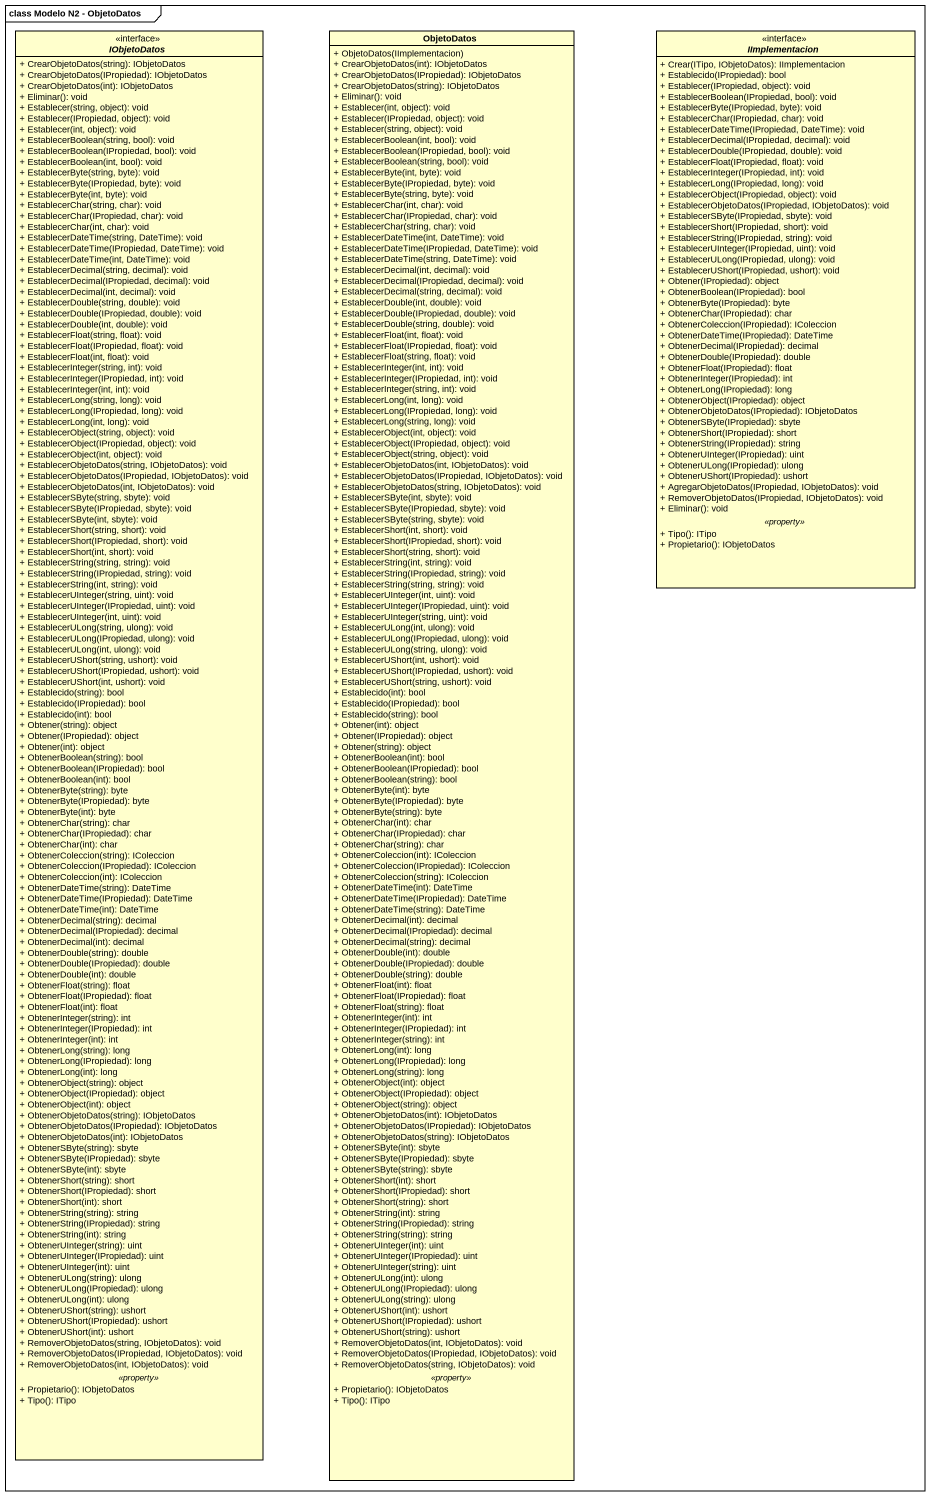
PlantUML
@startuml
mainframe class Modelo N2 - ObjetoDatos
hide circle
hide empty members
skinparam classAttributeIconSize 0
interface IObjetoDatos {
  + CrearObjetoDatos(string): IObjetoDatos
  + CrearObjetoDatos(IPropiedad): IObjetoDatos
  + CrearObjetoDatos(int): IObjetoDatos
  + Eliminar(): void
  + Establecer(string, object): void
  + Establecer(IPropiedad, object): void
  + Establecer(int, object): void
  + EstablecerBoolean(string, bool): void
  + EstablecerBoolean(IPropiedad, bool): void
  + EstablecerBoolean(int, bool): void
  + EstablecerByte(string, byte): void
  + EstablecerByte(IPropiedad, byte): void
  + EstablecerByte(int, byte): void
  + EstablecerChar(string, char): void
  + EstablecerChar(IPropiedad, char): void
  + EstablecerChar(int, char): void
  + EstablecerDateTime(string, DateTime): void
  + EstablecerDateTime(IPropiedad, DateTime): void
  + EstablecerDateTime(int, DateTime): void
  + EstablecerDecimal(string, decimal): void
  + EstablecerDecimal(IPropiedad, decimal): void
  + EstablecerDecimal(int, decimal): void
  + EstablecerDouble(string, double): void
  + EstablecerDouble(IPropiedad, double): void
  + EstablecerDouble(int, double): void
  + EstablecerFloat(string, float): void
  + EstablecerFloat(IPropiedad, float): void
  + EstablecerFloat(int, float): void
  + EstablecerInteger(string, int): void
  + EstablecerInteger(IPropiedad, int): void
  + EstablecerInteger(int, int): void
  + EstablecerLong(string, long): void
  + EstablecerLong(IPropiedad, long): void
  + EstablecerLong(int, long): void
  + EstablecerObject(string, object): void
  + EstablecerObject(IPropiedad, object): void
  + EstablecerObject(int, object): void
  + EstablecerObjetoDatos(string, IObjetoDatos): void
  + EstablecerObjetoDatos(IPropiedad, IObjetoDatos): void
  + EstablecerObjetoDatos(int, IObjetoDatos): void
  + EstablecerSByte(string, sbyte): void
  + EstablecerSByte(IPropiedad, sbyte): void
  + EstablecerSByte(int, sbyte): void
  + EstablecerShort(string, short): void
  + EstablecerShort(IPropiedad, short): void
  + EstablecerShort(int, short): void
  + EstablecerString(string, string): void
  + EstablecerString(IPropiedad, string): void
  + EstablecerString(int, string): void
  + EstablecerUInteger(string, uint): void
  + EstablecerUInteger(IPropiedad, uint): void
  + EstablecerUInteger(int, uint): void
  + EstablecerULong(string, ulong): void
  + EstablecerULong(IPropiedad, ulong): void
  + EstablecerULong(int, ulong): void
  + EstablecerUShort(string, ushort): void
  + EstablecerUShort(IPropiedad, ushort): void
  + EstablecerUShort(int, ushort): void
  + Establecido(string): bool
  + Establecido(IPropiedad): bool
  + Establecido(int): bool
  + Obtener(string): object
  + Obtener(IPropiedad): object
  + Obtener(int): object
  + ObtenerBoolean(string): bool
  + ObtenerBoolean(IPropiedad): bool
  + ObtenerBoolean(int): bool
  + ObtenerByte(string): byte
  + ObtenerByte(IPropiedad): byte
  + ObtenerByte(int): byte
  + ObtenerChar(string): char
  + ObtenerChar(IPropiedad): char
  + ObtenerChar(int): char
  + ObtenerColeccion(string): IColeccion
  + ObtenerColeccion(IPropiedad): IColeccion
  + ObtenerColeccion(int): IColeccion
  + ObtenerDateTime(string): DateTime
  + ObtenerDateTime(IPropiedad): DateTime
  + ObtenerDateTime(int): DateTime
  + ObtenerDecimal(string): decimal
  + ObtenerDecimal(IPropiedad): decimal
  + ObtenerDecimal(int): decimal
  + ObtenerDouble(string): double
  + ObtenerDouble(IPropiedad): double
  + ObtenerDouble(int): double
  + ObtenerFloat(string): float
  + ObtenerFloat(IPropiedad): float
  + ObtenerFloat(int): float
  + ObtenerInteger(string): int
  + ObtenerInteger(IPropiedad): int
  + ObtenerInteger(int): int
  + ObtenerLong(string): long
  + ObtenerLong(IPropiedad): long
  + ObtenerLong(int): long
  + ObtenerObject(string): object
  + ObtenerObject(IPropiedad): object
  + ObtenerObject(int): object
  + ObtenerObjetoDatos(string): IObjetoDatos
  + ObtenerObjetoDatos(IPropiedad): IObjetoDatos
  + ObtenerObjetoDatos(int): IObjetoDatos
  + ObtenerSByte(string): sbyte
  + ObtenerSByte(IPropiedad): sbyte
  + ObtenerSByte(int): sbyte
  + ObtenerShort(string): short
  + ObtenerShort(IPropiedad): short
  + ObtenerShort(int): short
  + ObtenerString(string): string
  + ObtenerString(IPropiedad): string
  + ObtenerString(int): string
  + ObtenerUInteger(string): uint
  + ObtenerUInteger(IPropiedad): uint
  + ObtenerUInteger(int): uint
  + ObtenerULong(string): ulong
  + ObtenerULong(IPropiedad): ulong
  + ObtenerULong(int): ulong
  + ObtenerUShort(string): ushort
  + ObtenerUShort(IPropiedad): ushort
  + ObtenerUShort(int): ushort
  + RemoverObjetoDatos(string, IObjetoDatos): void
  + RemoverObjetoDatos(IPropiedad, IObjetoDatos): void
  + RemoverObjetoDatos(int, IObjetoDatos): void
  .. <<property>> ..
  + Propietario(): IObjetoDatos
  + Tipo(): ITipo
}
class ObjetoDatos {
  + ObjetoDatos(IImplementacion)
  + CrearObjetoDatos(int): IObjetoDatos
  + CrearObjetoDatos(IPropiedad): IObjetoDatos
  + CrearObjetoDatos(string): IObjetoDatos
  + Eliminar(): void
  + Establecer(int, object): void
  + Establecer(IPropiedad, object): void
  + Establecer(string, object): void
  + EstablecerBoolean(int, bool): void
  + EstablecerBoolean(IPropiedad, bool): void
  + EstablecerBoolean(string, bool): void
  + EstablecerByte(int, byte): void
  + EstablecerByte(IPropiedad, byte): void
  + EstablecerByte(string, byte): void
  + EstablecerChar(int, char): void
  + EstablecerChar(IPropiedad, char): void
  + EstablecerChar(string, char): void
  + EstablecerDateTime(int, DateTime): void
  + EstablecerDateTime(IPropiedad, DateTime): void
  + EstablecerDateTime(string, DateTime): void
  + EstablecerDecimal(int, decimal): void
  + EstablecerDecimal(IPropiedad, decimal): void
  + EstablecerDecimal(string, decimal): void
  + EstablecerDouble(int, double): void
  + EstablecerDouble(IPropiedad, double): void
  + EstablecerDouble(string, double): void
  + EstablecerFloat(int, float): void
  + EstablecerFloat(IPropiedad, float): void
  + EstablecerFloat(string, float): void
  + EstablecerInteger(int, int): void
  + EstablecerInteger(IPropiedad, int): void
  + EstablecerInteger(string, int): void
  + EstablecerLong(int, long): void
  + EstablecerLong(IPropiedad, long): void
  + EstablecerLong(string, long): void
  + EstablecerObject(int, object): void
  + EstablecerObject(IPropiedad, object): void
  + EstablecerObject(string, object): void
  + EstablecerObjetoDatos(int, IObjetoDatos): void
  + EstablecerObjetoDatos(IPropiedad, IObjetoDatos): void
  + EstablecerObjetoDatos(string, IObjetoDatos): void
  + EstablecerSByte(int, sbyte): void
  + EstablecerSByte(IPropiedad, sbyte): void
  + EstablecerSByte(string, sbyte): void
  + EstablecerShort(int, short): void
  + EstablecerShort(IPropiedad, short): void
  + EstablecerShort(string, short): void
  + EstablecerString(int, string): void
  + EstablecerString(IPropiedad, string): void
  + EstablecerString(string, string): void
  + EstablecerUInteger(int, uint): void
  + EstablecerUInteger(IPropiedad, uint): void
  + EstablecerUInteger(string, uint): void
  + EstablecerULong(int, ulong): void
  + EstablecerULong(IPropiedad, ulong): void
  + EstablecerULong(string, ulong): void
  + EstablecerUShort(int, ushort): void
  + EstablecerUShort(IPropiedad, ushort): void
  + EstablecerUShort(string, ushort): void
  + Establecido(int): bool
  + Establecido(IPropiedad): bool
  + Establecido(string): bool
  + Obtener(int): object
  + Obtener(IPropiedad): object
  + Obtener(string): object
  + ObtenerBoolean(int): bool
  + ObtenerBoolean(IPropiedad): bool
  + ObtenerBoolean(string): bool
  + ObtenerByte(int): byte
  + ObtenerByte(IPropiedad): byte
  + ObtenerByte(string): byte
  + ObtenerChar(int): char
  + ObtenerChar(IPropiedad): char
  + ObtenerChar(string): char
  + ObtenerColeccion(int): IColeccion
  + ObtenerColeccion(IPropiedad): IColeccion
  + ObtenerColeccion(string): IColeccion
  + ObtenerDateTime(int): DateTime
  + ObtenerDateTime(IPropiedad): DateTime
  + ObtenerDateTime(string): DateTime
  + ObtenerDecimal(int): decimal
  + ObtenerDecimal(IPropiedad): decimal
  + ObtenerDecimal(string): decimal
  + ObtenerDouble(int): double
  + ObtenerDouble(IPropiedad): double
  + ObtenerDouble(string): double
  + ObtenerFloat(int): float
  + ObtenerFloat(IPropiedad): float
  + ObtenerFloat(string): float
  + ObtenerInteger(int): int
  + ObtenerInteger(IPropiedad): int
  + ObtenerInteger(string): int
  + ObtenerLong(int): long
  + ObtenerLong(IPropiedad): long
  + ObtenerLong(string): long
  + ObtenerObject(int): object
  + ObtenerObject(IPropiedad): object
  + ObtenerObject(string): object
  + ObtenerObjetoDatos(int): IObjetoDatos
  + ObtenerObjetoDatos(IPropiedad): IObjetoDatos
  + ObtenerObjetoDatos(string): IObjetoDatos
  + ObtenerSByte(int): sbyte
  + ObtenerSByte(IPropiedad): sbyte
  + ObtenerSByte(string): sbyte
  + ObtenerShort(int): short
  + ObtenerShort(IPropiedad): short
  + ObtenerShort(string): short
  + ObtenerString(int): string
  + ObtenerString(IPropiedad): string
  + ObtenerString(string): string
  + ObtenerUInteger(int): uint
  + ObtenerUInteger(IPropiedad): uint
  + ObtenerUInteger(string): uint
  + ObtenerULong(int): ulong
  + ObtenerULong(IPropiedad): ulong
  + ObtenerULong(string): ulong
  + ObtenerUShort(int): ushort
  + ObtenerUShort(IPropiedad): ushort
  + ObtenerUShort(string): ushort
  + RemoverObjetoDatos(int, IObjetoDatos): void
  + RemoverObjetoDatos(IPropiedad, IObjetoDatos): void
  + RemoverObjetoDatos(string, IObjetoDatos): void
  .. <<property>> ..
  + Propietario(): IObjetoDatos
  + Tipo(): ITipo
}
interface IImplementacion {
  + Crear(ITipo, IObjetoDatos): IImplementacion
  + Establecido(IPropiedad): bool
  + Establecer(IPropiedad, object): void
  + EstablecerBoolean(IPropiedad, bool): void
  + EstablecerByte(IPropiedad, byte): void
  + EstablecerChar(IPropiedad, char): void
  + EstablecerDateTime(IPropiedad, DateTime): void
  + EstablecerDecimal(IPropiedad, decimal): void
  + EstablecerDouble(IPropiedad, double): void
  + EstablecerFloat(IPropiedad, float): void
  + EstablecerInteger(IPropiedad, int): void
  + EstablecerLong(IPropiedad, long): void
  + EstablecerObject(IPropiedad, object): void
  + EstablecerObjetoDatos(IPropiedad, IObjetoDatos): void
  + EstablecerSByte(IPropiedad, sbyte): void
  + EstablecerShort(IPropiedad, short): void
  + EstablecerString(IPropiedad, string): void
  + EstablecerUInteger(IPropiedad, uint): void
  + EstablecerULong(IPropiedad, ulong): void
  + EstablecerUShort(IPropiedad, ushort): void
  + Obtener(IPropiedad): object
  + ObtenerBoolean(IPropiedad): bool
  + ObtenerByte(IPropiedad): byte
  + ObtenerChar(IPropiedad): char
  + ObtenerColeccion(IPropiedad): IColeccion
  + ObtenerDateTime(IPropiedad): DateTime
  + ObtenerDecimal(IPropiedad): decimal
  + ObtenerDouble(IPropiedad): double
  + ObtenerFloat(IPropiedad): float
  + ObtenerInteger(IPropiedad): int
  + ObtenerLong(IPropiedad): long
  + ObtenerObject(IPropiedad): object
  + ObtenerObjetoDatos(IPropiedad): IObjetoDatos
  + ObtenerSByte(IPropiedad): sbyte
  + ObtenerShort(IPropiedad): short
  + ObtenerString(IPropiedad): string
  + ObtenerUInteger(IPropiedad): uint
  + ObtenerULong(IPropiedad): ulong
  + ObtenerUShort(IPropiedad): ushort
  + AgregarObjetoDatos(IPropiedad, IObjetoDatos): void
  + RemoverObjetoDatos(IPropiedad, IObjetoDatos): void
  + Eliminar(): void
  .. <<property>> ..
  + Tipo(): ITipo
  + Propietario(): IObjetoDatos
}
@enduml
